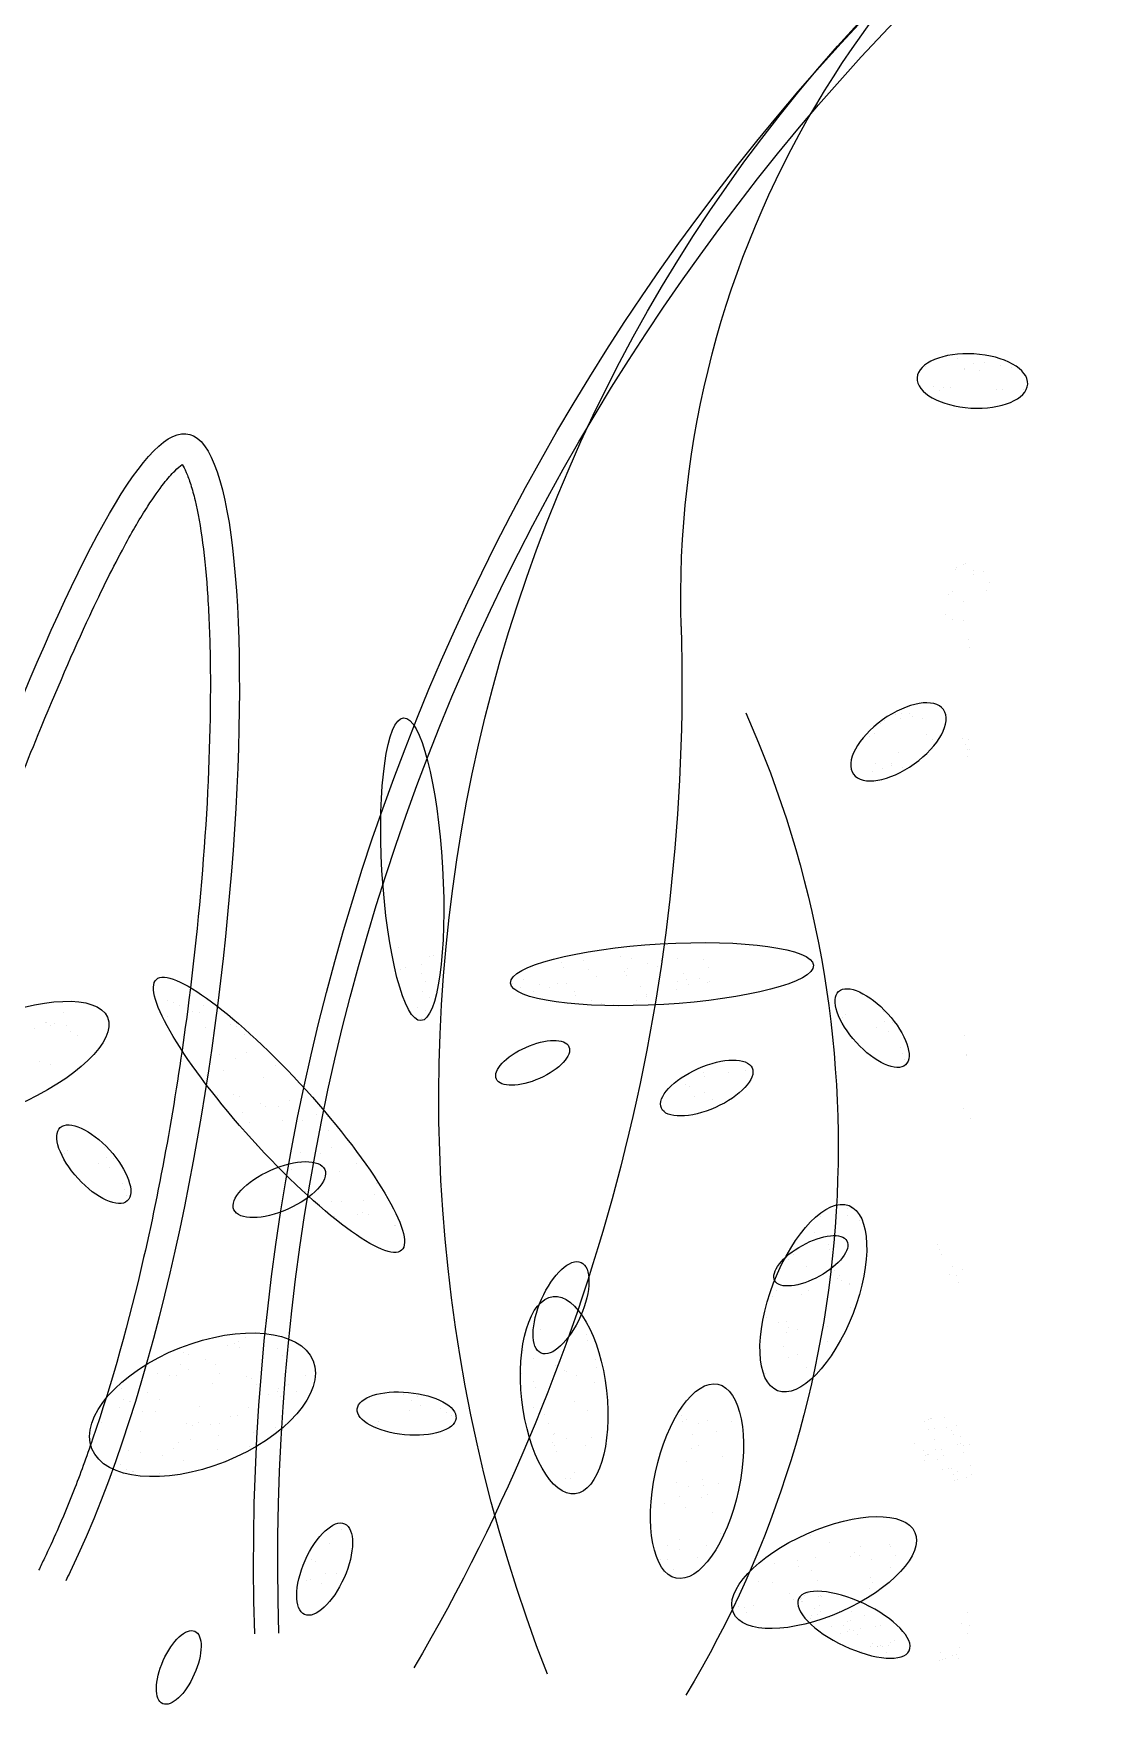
# Model space of a CAD drawing. Extents: x 185064 to 343242, y -369192 to -264966.
# Drawn here: x 204250 to 204928, y -351617 to -350555 of the extents above; entities that cross this region are included whole.
import ezdxf

# ---------------------------------------------------------------- set-up
doc = ezdxf.new("R2010")
doc.units = 0
doc.layers.add('WALL', color=9, linetype='Continuous')

# ---------------------------------------------------------------- blocks, each defined once
blk = doc.blocks.new('花6')
at = {"layer": 'WALL', "color": 8}
for p, q in [((-8.31, -61.44), (-8.31, -61.44)), ((-7.38, -61.28), (-7.38, -61.28)), ((-13.15, -62.26), (-13.15, -62.26)), ((-12.21, -62.1), (-12.21, -62.1)), ((-10.75, -61.85), (-10.75, -61.85)), ((-10.29, -62.51), (-10.29, -62.51)), ((-9.77, -61.89), (-9.77, -61.89)), ((-8.99, -62.35), (-8.99, -62.35)), ((-8.92, -62.48), (-8.92, -62.48)), ((-5.42, -62.15), (-5.42, -62.15)), ((-14.29, -64.26), (-14.29, -64.26)), ((-12.41, -64.26), (-12.41, -64.26)), ((-11.8, -64.21), (-11.8, -64.21)), ((-7.69, -64.03), (-7.69, -64.03)), ((-7.06, -64.06), (-7.06, -64.06)), ((-6.72, -64.35), (-6.72, -64.35)), ((-6.18, -64), (-6.18, -64)), ((-10.68, -80.65), (-10.68, -80.65)), ((-9.74, -80.5), (-9.74, -80.5)), ((-9.73, -80.85), (-9.73, -80.85)), ((-9.09, -79.88), (-9.09, -79.88)), ((-8.9, -79.98), (-8.9, -79.98)), ((-8.28, -80.25), (-8.28, -80.25)), ((-8.12, -80.44), (-8.12, -80.44)), ((-11.21, -81.63), (-11.21, -81.63)), ((-10.94, -82.3), (-10.94, -82.3)), ((-7.87, -82.43), (-7.87, -82.43)), ((-7.53, -82.72), (-7.53, -82.72)), ((-8.85, -83.35), (-8.85, -83.35)), ((-8.85, -85.05), (-8.85, -85.05)), ((-7.92, -84.89), (-7.92, -84.89)), ((-7.27, -84.45), (-7.27, -84.45)), ((-9.31, -86.76), (-9.31, -86.76)), ((-9.42, -87.47), (-9.42, -87.47)), ((-5.2, -93.84), (-5.2, -93.84)), ((-4.26, -93.68), (-4.26, -93.68)), ((-4.03, -93.38), (-4.03, -93.38)), ((-3.26, -93.42), (-3.26, -93.42)), ((-3.25, -93.84), (-3.25, -93.84)), ((-2.8, -93.43), (-2.8, -93.43)), ((-1.77, -93.98), (-1.77, -93.98)), ((-1.43, -94.27), (-1.43, -94.27)), ((-9.3, -95.73), (-9.3, -95.73)), ((-9.05, -96.16), (-9.05, -96.16)), ((-8.8, -95.59), (-8.8, -95.59)), ((-6.07, -95.7), (-6.07, -95.7)), ((-5.52, -95.29), (-5.52, -95.29)), ((-0.9, -95.15), (-0.9, -95.15)), ((-0.45, -95.48), (-0.45, -95.48)), ((0.2, -95.66), (0.2, -95.66)), ((-9.37, -96.62), (-9.37, -96.62)), ((-9.24, -96.65), (-9.24, -96.65)), ((-9.2, -97.23), (-9.2, -97.23)), ((-3.02, -96.9), (-3.02, -96.9)), ((-2.41, -97.85), (-2.41, -97.85)), ((-0.98, -97.83), (-0.98, -97.83)), ((-3.37, -98.23), (-3.37, -98.23)), ((-2.44, -98.07), (-2.44, -98.07)), ((-1.63, -98.31), (-1.63, -98.31)), ((-0.66, -98.62), (-0.66, -98.62)), ((14.5, -115.49), (14.5, -115.49)), ((16.87, -115.37), (16.87, -115.37)), ((18.31, -115.62), (18.31, -115.62)), ((19.55, -115.82), (19.55, -115.82)), ((20.97, -115.39), (20.97, -115.39)), ((21.95, -115.2), (21.95, -115.2)), ((25.3, -115.62), (25.3, -115.62)), ((27.23, -115.77), (27.23, -115.77)), ((38.78, -115.12), (38.78, -115.12)), ((39.09, -115.24), (39.09, -115.24)), ((41.89, -114.44), (41.89, -114.44)), ((14.01, -116.25), (14.01, -116.25)), ((14.85, -117.23), (14.85, -117.23)), ((16.03, -117.33), (16.03, -117.33)), ((16.27, -116.8), (16.27, -116.8)), ((18.64, -116.09), (18.64, -116.09)), ((21.3, -116.33), (21.3, -116.33)), ((21.45, -116.96), (21.45, -116.96)), ((21.63, -116.55), (21.63, -116.55)), ((24.16, -117), (24.16, -117)), ((24.8, -116.37), (24.8, -116.37)), ((27.06, -116.18), (27.06, -116.18)), ((30.67, -117.32), (30.67, -117.32)), ((39.88, -115.97), (39.88, -115.97)), ((39.88, -116.75), (39.88, -116.75)), ((41.33, -116.2), (41.33, -116.2)), ((41.74, -116.38), (41.74, -116.38)), ((13.94, -117.5), (13.94, -117.5)), ((14.1, -117.54), (14.1, -117.54)), ((15.85, -117.74), (15.85, -117.74)), ((16.81, -117.5), (16.81, -117.5)), ((16.96, -118.21), (16.96, -118.21)), ((19.63, -118.84), (19.63, -118.84)), ((19.67, -118.67), (19.67, -118.67)), ((20.16, -117.92), (20.16, -117.92)), ((25.97, -118.73), (25.97, -118.73)), ((26.09, -118.42), (26.09, -118.42)), ((26.83, -117.63), (26.83, -117.63)), ((27.61, -117.63), (27.61, -117.63)), ((28.34, -118.02), (28.34, -118.02)), ((29.25, -117.74), (29.25, -117.74)), ((29.82, -118.34), (29.82, -118.34)), ((30.96, -118.05), (30.96, -118.05)), ((31.7, -117.64), (31.7, -117.64)), ((39.49, -117.49), (39.49, -117.49)), ((39.77, -118.4), (39.77, -118.4)), ((-1.64, -120.21), (-1.64, -120.21)), ((20.49, -119.2), (20.49, -119.2)), ((22.62, -119.55), (22.62, -119.55)), ((23.64, -119.43), (23.64, -119.43)), ((24.55, -119.16), (24.55, -119.16)), ((39.17, -118.96), (39.17, -118.96)), ((39.47, -120.1), (39.47, -120.1)), ((40.19, -119.82), (40.19, -119.82)), ((59.45, -119.65), (59.45, -119.65)), ((59.77, -120.27), (59.77, -120.27)), ((60.44, -120.21), (60.44, -120.21)), ((61.63, -119.65), (61.63, -119.65)), ((62.17, -119.36), (62.17, -119.36)), ((62.67, -119.16), (62.67, -119.16)), ((72.05, -120.29), (72.05, -120.29)), ((-2.46, -121.18), (-2.46, -121.18)), ((-1.78, -121.04), (-1.78, -121.04)), ((-1.03, -121.58), (-1.03, -121.58)), ((1.74, -120.48), (1.74, -120.48)), ((2.02, -120.75), (2.02, -120.75)), ((39.87, -120.84), (39.87, -120.84)), ((56.51, -121.51), (56.51, -121.51)), ((57.02, -121.31), (57.02, -121.31)), ((59.31, -121.6), (59.31, -121.6)), ((62.68, -120.6), (62.68, -120.6)), ((71.76, -121.42), (71.76, -121.42)), ((72.83, -121.22), (72.83, -121.22)), ((73.18, -121.4), (73.18, -121.4)), ((73.6, -121.16), (73.6, -121.16)), ((73.69, -121.2), (73.69, -121.2)), ((74.6, -121.72), (74.6, -121.72)), ((-8.93, -122.32), (-8.93, -122.32)), ((-3.21, -123.43), (-3.21, -123.43)), ((-2.09, -122), (-2.09, -122)), ((55.74, -122.27), (55.74, -122.27)), ((70.79, -122.31), (70.79, -122.31)), ((71.43, -121.96), (71.43, -121.96)), ((-9.15, -124.03), (-9.15, -124.03)), ((-9.14, -124.12), (-9.14, -124.12)), ((-3.55, -124.48), (-3.55, -124.48)), ((-3.38, -123.97), (-3.38, -123.97)), ((55.6, -123.89), (55.6, -123.89)), ((56.6, -124.45), (56.6, -124.45)), ((57.99, -124.06), (57.99, -124.06)), ((74.21, -124.67), (74.21, -124.67)), ((10.71, -125.46), (10.71, -125.46)), ((12.3, -125.67), (12.3, -125.67)), ((14.37, -125.99), (14.37, -125.99)), ((14.46, -125.65), (14.46, -125.65)), ((52.97, -125.02), (52.97, -125.02)), ((54.07, -126.11), (54.07, -126.11)), ((57.64, -125.45), (57.64, -125.45)), ((59.2, -125.9), (59.2, -125.9)), ((73.24, -124.99), (73.24, -124.99)), ((14.45, -127.44), (14.45, -127.44)), ((15.28, -127.84), (15.28, -127.84)), ((15.8, -126.88), (15.8, -126.88)), ((16.1, -126.78), (16.1, -126.78)), ((50.58, -126.92), (50.58, -126.92)), ((56.23, -127.84), (56.23, -127.84)), ((56.74, -127.65), (56.74, -127.65)), ((58.19, -127.73), (58.19, -127.73)), ((-8.83, -128.87), (-8.83, -128.87)), ((13.66, -128.09), (13.66, -128.09)), ((49.32, -129.43), (49.32, -129.43)), ((51.76, -128.14), (51.76, -128.14)), ((52.75, -128.7), (52.75, -128.7)), ((53.84, -128.75), (53.84, -128.75)), ((54.34, -128.47), (54.34, -128.47)), ((55.96, -129.29), (55.96, -129.29)), ((-9.49, -129.76), (-9.49, -129.76)), ((48.18, -130.9), (48.18, -130.9)), ((48.26, -129.63), (48.26, -129.63)), ((48.91, -130.77), (48.91, -130.77)), ((50.58, -129.99), (50.58, -129.99)), ((51.09, -129.8), (51.09, -129.8)), ((52.39, -129.96), (52.39, -129.96)), ((55.35, -130.15), (55.35, -130.15)), ((47.91, -132.39), (47.91, -132.39)), ((54.55, -132.14), (54.55, -132.14)), ((68.32, -132.45), (68.32, -132.45)), ((45.68, -133.84), (45.68, -133.84)), ((48.91, -132.94), (48.91, -132.94)), ((50.7, -132.88), (50.7, -132.88)), ((50.72, -133.8), (50.72, -133.8)), ((67.5, -133.41), (67.5, -133.41)), ((68.18, -133.28), (68.18, -133.28)), ((68.93, -133.81), (68.93, -133.81)), ((71.7, -132.71), (71.7, -132.71)), ((71.98, -132.98), (71.98, -132.98)), ((47.23, -134.61), (47.23, -134.61)), ((51.51, -134.4), (51.51, -134.4)), ((67.87, -134.24), (67.87, -134.24)), ((43.86, -135.61), (43.86, -135.61)), ((44.07, -136.63), (44.07, -136.63)), ((50.3, -136.33), (50.3, -136.33)), ((66.4, -136.72), (66.4, -136.72)), ((66.58, -136.2), (66.58, -136.2)), ((66.75, -135.66), (66.75, -135.66)), ((1.22, -137.85), (1.22, -137.85)), ((1.6, -137.87), (1.6, -137.87)), ((44.65, -138.48), (44.65, -138.48)), ((45.06, -137.19), (45.06, -137.19)), ((45.16, -138.28), (45.16, -138.28)), ((45.56, -138.45), (45.56, -138.45)), ((47.06, -137.29), (47.06, -137.29)), ((47.9, -137.24), (47.9, -137.24)), ((49.04, -137.64), (49.04, -137.64)), ((0.52, -138.99), (0.52, -138.99)), ((1.58, -138.57), (1.58, -138.57)), ((4.03, -138.66), (4.03, -138.66)), ((42.19, -139.46), (42.19, -139.46)), ((42.25, -139.39), (42.25, -139.39)), ((47.66, -138.64), (47.66, -138.64)), ((-6.51, -141.17), (-6.51, -141.17)), ((3.23, -141.09), (3.23, -141.09)), ((4.57, -140.04), (4.57, -140.04)), ((-6.87, -142.02), (-6.87, -142.02)), ((-6.69, -141.58), (-6.69, -141.58)), ((3.15, -141.57), (3.15, -141.57)), ((6.42, -142.05), (6.42, -142.05)), ((6.87, -142.47), (6.87, -142.47)), ((-8.81, -143.39), (-8.81, -143.39)), ((-8.22, -143.89), (-8.22, -143.89)), ((-7.9, -143.12), (-7.9, -143.12)), ((-7.65, -143.82), (-7.65, -143.82)), ((2.13, -144.39), (2.13, -144.39)), ((2.3, -143.88), (2.3, -143.88)), ((2.45, -144.23), (2.45, -144.23)), ((2.72, -143.48), (2.72, -143.48)), ((5.22, -143.13), (5.22, -143.13)), ((-8.4, -144.56), (-8.4, -144.56)), ((1.39, -144.65), (1.39, -144.65)), ((1.41, -144.76), (1.41, -144.76)), ((5.07, -145.3), (5.07, -145.3)), ((5.7, -145.65), (5.7, -145.65)), ((6.21, -144.69), (6.21, -144.69)), ((7.97, -145.31), (7.97, -145.31)), ((8.34, -145.77), (8.34, -145.77)), ((1.33, -146.83), (1.33, -146.83)), ((26.13, -146.82), (26.13, -146.82)), ((3.34, -148.49), (3.34, -148.49)), ((6.08, -148.79), (6.08, -148.79)), ((6.87, -148.61), (6.87, -148.61)), ((7, -149.02), (7, -149.02)), ((7.04, -148.09), (7.04, -148.09)), ((7.74, -148.13), (7.74, -148.13)), ((8.8, -147.71), (8.8, -147.71)), ((25.92, -148.33), (25.92, -148.33)), ((29.19, -148.81), (29.19, -148.81)), ((3.32, -149.89), (3.32, -149.89)), ((3.84, -149.09), (3.84, -149.09)), ((7.34, -150.3), (7.34, -150.3)), ((24.89, -149.78), (24.89, -149.78)), ((25.06, -149.26), (25.06, -149.26)), ((52.77, -150.53), (52.77, -150.53)), ((55.68, -149.51), (55.68, -149.51)), ((56.19, -150.4), (56.19, -150.4)), ((56.34, -149.86), (56.34, -149.86)), ((56.68, -150.07), (56.68, -150.07)), ((57.26, -150.2), (57.26, -150.2)), ((6.07, -151.05), (6.07, -151.05)), ((6.82, -151.26), (6.82, -151.26)), ((24.19, -151.52), (24.19, -151.52)), ((27.34, -151.64), (27.34, -151.64)), ((27.85, -152.06), (27.85, -152.06)), ((29.76, -151.38), (29.76, -151.38)), ((30.72, -150.69), (30.72, -150.69)), ((52.35, -151.14), (52.35, -151.14)), ((58.36, -151.95), (58.36, -151.95)), ((59.28, -151.52), (59.28, -151.52)), ((60.76, -151.04), (60.76, -151.04)), ((61.27, -150.85), (61.27, -150.85)), ((61.51, -151.9), (61.51, -151.9)), ((5.26, -152.21), (5.26, -152.21)), ((8.92, -152.74), (8.92, -152.74)), ((24.08, -152.21), (24.08, -152.21)), ((24.28, -153.56), (24.28, -153.56)), ((25.93, -152.9), (25.93, -152.9)), ((26.82, -152.59), (26.82, -152.59)), ((26.99, -152.48), (26.99, -152.48)), ((29.8, -153.48), (29.8, -153.48)), ((30.88, -152.75), (30.88, -152.75)), ((50.28, -152.89), (50.28, -152.89)), ((55.11, -153.19), (55.11, -153.19)), ((55.62, -153), (55.62, -153)), ((58.03, -152.7), (58.03, -152.7)), ((60.84, -152.39), (60.84, -152.39)), ((61.83, -152.95), (61.83, -152.95)), ((62.48, -152.92), (62.48, -152.92)), ((63.55, -152.71), (63.55, -152.71)), ((23.16, -155), (23.16, -155)), ((29.63, -153.99), (29.63, -153.99)), ((40.18, -154.76), (40.18, -154.76)), ((41.44, -154.6), (41.44, -154.6)), ((51.09, -154.38), (51.09, -154.38)), ((51.84, -153.76), (51.84, -153.76)), ((52.55, -154.82), (52.55, -154.82)), ((52.71, -154.1), (52.71, -154.1)), ((52.83, -154.32), (52.83, -154.32)), ((53.62, -154.61), (53.62, -154.61)), ((54.66, -153.71), (54.66, -153.71)), ((58.63, -153.65), (58.63, -153.65)), ((63.41, -155.07), (63.41, -155.07)), ((64.44, -154.4), (64.44, -154.4)), ((66.64, -155.04), (66.64, -155.04)), ((66.78, -154.07), (66.78, -154.07)), ((16.52, -156.53), (16.52, -156.53)), ((24.97, -156.04), (24.97, -156.04)), ((26.11, -155.25), (26.11, -155.25)), ((28.82, -156.43), (28.82, -156.43)), ((29.77, -155.78), (29.77, -155.78)), ((37.15, -156.47), (37.15, -156.47)), ((37.62, -156.2), (37.62, -156.2)), ((38.12, -155.92), (38.12, -155.92)), ((39.9, -155.62), (39.9, -155.62)), ((40.78, -155.12), (40.78, -155.12)), ((40.97, -156.02), (40.97, -156.02)), ((55.44, -155.77), (55.44, -155.77)), ((56.35, -156.55), (56.35, -156.55)), ((59.84, -155.74), (59.84, -155.74)), ((63.73, -156.14), (63.73, -156.14)), ((64.92, -156.17), (64.92, -156.17)), ((65.99, -155.27), (65.99, -155.27)), ((66.13, -155.23), (66.13, -155.23)), ((66.99, -155.83), (66.99, -155.83)), ((-8.26, -157.37), (-8.26, -157.37)), ((-7.8, -157.9), (-7.8, -157.9)), ((-7.3, -157.59), (-7.3, -157.59)), ((-7.19, -156.73), (-7.19, -156.73)), ((-6.28, -157.67), (-6.28, -157.67)), ((-5.99, -156.8), (-5.99, -156.8)), ((-5.94, -156.77), (-5.94, -156.77)), ((-5.73, -157.75), (-5.73, -157.75)), ((-5.68, -156.86), (-5.68, -156.86)), ((-5.38, -157.07), (-5.38, -157.07)), ((12.01, -157.02), (12.01, -157.02)), ((13.31, -157.93), (13.31, -157.93)), ((14.12, -156.94), (14.12, -156.94)), ((14.96, -157.27), (14.96, -157.27)), ((16.02, -156.85), (16.02, -156.85)), ((16.35, -157.04), (16.35, -157.04)), ((28.46, -157.25), (28.46, -157.25)), ((43.76, -157.07), (43.76, -157.07)), ((43.79, -157.45), (43.79, -157.45)), ((52.99, -157.55), (52.99, -157.55)), ((54.99, -158.06), (54.99, -158.06)), ((56.99, -156.64), (56.99, -156.64)), ((57.99, -157.2), (57.99, -157.2)), ((58.84, -157.33), (58.84, -157.33)), ((59.9, -157.12), (59.9, -157.12)), ((60.48, -157.38), (60.48, -157.38)), ((60.99, -157.19), (60.99, -157.19)), ((65.1, -157.91), (65.1, -157.91)), ((68.59, -157.1), (68.59, -157.1)), ((-9.45, -159.08), (-9.45, -159.08)), ((-8.9, -159.17), (-8.9, -159.17)), ((-8.61, -159.02), (-8.61, -159.02)), ((-8.58, -158.37), (-8.58, -158.37)), ((-8.35, -159.11), (-8.35, -159.11)), ((-8, -158.21), (-8, -158.21)), ((-6.31, -159.56), (-6.31, -159.56)), ((-6.25, -158.66), (-6.25, -158.66)), ((-4.45, -159.01), (-4.45, -159.01)), ((14.99, -159.18), (14.99, -159.18)), ((15.5, -158.22), (15.5, -158.22)), ((15.55, -159.48), (15.55, -159.48)), ((24.54, -158.46), (24.54, -158.46)), ((25.15, -159.22), (25.15, -159.22)), ((26.8, -158.57), (26.8, -158.57)), ((27.86, -158.14), (27.86, -158.14)), ((27.9, -159.22), (27.9, -159.22)), ((27.95, -158.2), (27.95, -158.2)), ((28.04, -158.97), (28.04, -158.97)), ((55.34, -159.33), (55.34, -159.33)), ((58.08, -158.29), (58.08, -158.29)), ((58.16, -159.58), (58.16, -159.58)), ((60.59, -158.65), (60.59, -158.65)), ((61.73, -158.91), (61.73, -158.91)), ((62.15, -159.52), (62.15, -159.52)), ((-9.48, -160.97), (-9.48, -160.97)), ((-8.91, -159.88), (-8.91, -159.88)), ((-7.06, -160.15), (-7.06, -160.15)), ((-6.92, -159.59), (-6.92, -159.59)), ((-6.52, -160.47), (-6.52, -160.47)), ((-5.74, -160), (-5.74, -160)), ((-5.67, -160.01), (-5.67, -160.01)), ((-5.41, -160.1), (-5.41, -160.1)), ((-5.32, -160.6), (-5.32, -160.6)), ((-5.24, -159.69), (-5.24, -159.69)), ((12.77, -160.19), (12.77, -160.19)), ((16.04, -160.67), (16.04, -160.67)), ((27.73, -159.73), (27.73, -159.73)), ((61.28, -160.58), (61.28, -160.58)), ((63.14, -160.07), (63.14, -160.07)), ((65.12, -159.84), (65.12, -159.84)), ((66.19, -159.64), (66.19, -159.64)), ((66.91, -160.94), (66.91, -160.94)), ((-9.59, -161.85), (-9.59, -161.85)), ((-9.11, -162.05), (-9.11, -162.05)), ((-8.34, -162.27), (-8.34, -162.27)), ((-8.33, -161.57), (-8.33, -161.57)), ((-8.08, -162.35), (-8.08, -162.35)), ((-7.97, -161.81), (-7.97, -161.81)), ((-7.83, -161.27), (-7.83, -161.27)), ((-7.5, -161.27), (-7.5, -161.27)), ((-6.95, -161.35), (-6.95, -161.35)), ((14.63, -162.27), (14.63, -162.27)), ((16.89, -162.51), (16.89, -162.51)), ((26.09, -161.65), (26.09, -161.65)), ((26.47, -162.19), (26.47, -162.19)), ((26.92, -162.17), (26.92, -162.17)), ((63.43, -161.75), (63.43, -161.75)), ((65.74, -161.53), (65.74, -161.53)), ((65.85, -161.57), (65.85, -161.57)), ((66.36, -161.37), (66.36, -161.37)), ((13.13, -162.63), (13.13, -162.63)), ((14.18, -163.59), (14.18, -163.59)), ((14.46, -162.78), (14.46, -162.78)), ((14.7, -163.92), (14.7, -163.92)), ((15.83, -162.93), (15.83, -162.93)), ((16.63, -163.83), (16.63, -163.83)), ((13.65, -165.22), (13.65, -165.22)), ((16.11, -164.79), (16.11, -164.79)), ((17.97, -164.39), (17.97, -164.39)), ((12.96, -167.11), (12.96, -167.11)), ((19.2, -167), (19.2, -167)), ((47.06, -166.78), (47.06, -166.78)), ((-2.3, -168.32), (-2.3, -168.32)), ((-2.25, -168.11), (-2.25, -168.11)), ((0.38, -168.27), (0.38, -168.27)), ((3.21, -167.96), (3.21, -167.96)), ((4.86, -167.3), (4.86, -167.3)), ((14.26, -168.24), (14.26, -168.24)), ((16.62, -167.64), (16.62, -167.64)), ((16.7, -168.6), (16.7, -168.6)), ((17.76, -168.17), (17.76, -168.17)), ((48.09, -168.02), (48.09, -168.02)), ((-2.76, -169.06), (-2.76, -169.06)), ((-0.62, -169.48), (-0.62, -169.48)), ((0.44, -169.06), (0.44, -169.06)), ((0.97, -168.8), (0.97, -168.8)), ((1.3, -169.22), (1.3, -169.22)), ((4.46, -169.31), (4.46, -169.31)), ((5.92, -170.05), (5.92, -170.05)), ((6.09, -169.53), (6.09, -169.53)), ((8.12, -169.84), (8.12, -169.84)), ((15.04, -169.25), (15.04, -169.25)), ((17.75, -169.44), (17.75, -169.44)), ((18.39, -169.43), (18.39, -169.43)), ((49.4, -169.64), (49.4, -169.64)), ((49.7, -169.45), (49.7, -169.45)), ((-2.28, -170.14), (-2.28, -170.14)), ((-0.72, -171.57), (-0.72, -171.57)), ((-0.54, -171.05), (-0.54, -171.05)), ((4.28, -171.38), (4.28, -171.38)), ((4.8, -170.42), (4.8, -170.42)), ((8.34, -171.53), (8.34, -171.53)), ((9.56, -171.44), (9.56, -171.44)), ((17.24, -170.4), (17.24, -170.4)), ((47.46, -170.71), (47.46, -170.71)), ((48.49, -170.76), (48.49, -170.76)), ((48.84, -171.62), (48.84, -171.62)), ((49.86, -171.26), (49.86, -171.26)), ((50.16, -171.39), (50.16, -171.39)), ((-0.38, -172.05), (-0.38, -172.05)), ((2.89, -172.53), (2.89, -172.53)), ((3.93, -172.83), (3.93, -172.83)), ((3.95, -172.71), (3.95, -172.71)), ((4.21, -172.8), (4.21, -172.8)), ((5.12, -172.48), (5.12, -172.48)), ((5.41, -172.69), (5.41, -172.69)), ((5.73, -172.96), (5.73, -172.96)), ((5.8, -173.07), (5.8, -173.07)), ((6.39, -173.03), (6.39, -173.03)), ((6.79, -172.54), (6.79, -172.54)), ((-9.2, -174.26), (-9.2, -174.26)), ((-0.35, -173.71), (-0.35, -173.71)), ((0.03, -174.54), (0.03, -174.54)), ((1.22, -174.15), (1.22, -174.15)), ((2.24, -174.1), (2.24, -174.1)), ((3.02, -174.5), (3.02, -174.5)), ((4, -174.17), (4, -174.17)), ((4.07, -173.62), (4.07, -173.62)), ((4.23, -174.4), (4.23, -174.4)), ((4.5, -173.87), (4.5, -173.87)), ((4.78, -174.49), (4.78, -174.49)), ((5.64, -173.28), (5.64, -173.28)), ((5.68, -173.28), (5.68, -173.28)), ((10.05, -173.57), (10.05, -173.57)), ((10.66, -174.26), (10.66, -174.26)), ((10.83, -173.74), (10.83, -173.74)), ((11.32, -173.69), (11.32, -173.69)), ((-9.44, -175.44), (-9.44, -175.44)), ((-9.23, -176.15), (-9.23, -176.15)), ((-8.65, -175.18), (-8.65, -175.18)), ((-1.43, -175.37), (-1.43, -175.37)), ((-0.93, -175.51), (-0.93, -175.51)), ((0.41, -175.64), (0.41, -175.64)), ((1.05, -175.82), (1.05, -175.82)), ((1.28, -174.96), (1.28, -174.96)), ((1.41, -175.75), (1.41, -175.75)), ((1.54, -175.05), (1.54, -175.05)), ((1.6, -175.9), (1.6, -175.9)), ((1.91, -175.44), (1.91, -175.44)), ((2.15, -176.09), (2.15, -176.09)), ((2.97, -175.53), (2.97, -175.53)), ((3.22, -174.65), (3.22, -174.65)), ((4.86, -174.77), (4.86, -174.77)), ((-8.5, -177.38), (-8.5, -177.38)), ((-2.64, -176.79), (-2.64, -176.79)), ((-2.3, -176.96), (-2.3, -176.96)), ((-2.12, -177.23), (-2.12, -177.23)), ((-1.57, -177.31), (-1.57, -177.31)), ((-1.39, -177.21), (-1.39, -177.21)), ((-1.17, -177.33), (-1.17, -177.33)), ((-1.13, -177.3), (-1.13, -177.3)), ((-0.67, -177.02), (-0.67, -177.02)), ((-0.5, -177.3), (-0.5, -177.3)), ((0.63, -176.23), (0.63, -176.23)), ((-8.4, -178.38), (-8.4, -178.38)), ((-8.25, -178.05), (-8.25, -178.05)), ((-7.9, -178.07), (-7.9, -178.07)), ((-7.28, -178.34), (-7.28, -178.34)), ((-7, -178.47), (-7, -178.47)), ((-6.76, -177.83), (-6.76, -177.83)), ((-6.73, -178.56), (-6.73, -178.56)), ((-1.95, -177.8), (-1.95, -177.8)), ((0.3, -177.78), (0.3, -177.78))]:
    blk.add_line(p, q, dxfattribs=at)
for centre, radius, start, end in [((104.19, 269.91), 286.51, 209.1916, 288.4458), ((104.19, 269.91), 290.86, 209.1916, 288.4458), ((104.19, 269.91), 288.25, 209.1916, 288.4458), ((-147.85, -169.6), 202.8, 358.1481, 103.0194), ((-147.85, -169.6), 200.63, 358.1481, 103.2165), ((-70.66, -83.07), 87.21, 358.3656, 191.7199), ((-104.41, -127.93), 142.7, 338.6961, 46.9697), ((191.56, -90.55), 175.12, 178.3656, 210.4206), ((98.19, -132.33), 95.79, 155.9675, 211.0061)]:
    blk.add_arc(centre, radius, start, end, dxfattribs=at)
for centre, major_axis, ratio in [((-9.67, -63.47), (-4.97, -0.29), 0.489709), ((-3.02, -95.93), (4.05, -2.9), 0.489709), ((0.98, -175.33), (4.97, 2.34), 0.38159)]:
    blk.add_ellipse(centre, major_axis=major_axis, ratio=ratio, dxfattribs=at)
at = {"layer": 'WALL', "color": 8, "extrusion": (0, 0, -1)}
for centre, major_axis, ratio in [((40.68, -107.38), (-0.78, -13.62), 0.200035), ((18.23, -116.82), (13.62, -0.8), 0.200035), ((52.66, -129.47), (-11.02, -12.18), 0.200035), ((-0.65, -121.67), (3.01, 3.3), 0.42873), ((77.94, -124.89), (9.86, -4.19), 0.38159), ((29.86, -124.8), (-3.26, 1.45), 0.42873), ((14.21, -127.06), (-4.08, 1.81), 0.42873), ((69.31, -133.91), (3.01, 3.3), 0.42873), ((52.63, -136.2), (-4.08, 1.81), 0.42873), ((4.63, -145.96), (-3.21, 8.32), 0.42873), ((4.85, -142.6), (3.24, -1.79), 0.42873), ((27.31, -146.82), (-1.8, 4.08), 0.42873), ((27.03, -154.68), (0.99, 8.87), 0.42873), ((59.54, -155.55), (9.94, -3.95), 0.514982), ((15.09, -162.42), (-1.88, 8.72), 0.42873), ((41.19, -156.34), (4.44, 0.42), 0.42873), ((3.66, -170.64), (-8.16, 3.62), 0.42873), ((48.56, -170.33), (-1.8, 4.08), 0.42873), ((61.67, -179.17), (-1.44, 3.26), 0.42873)]:
    blk.add_ellipse(centre, major_axis=major_axis, ratio=ratio, dxfattribs=at)
at = {"layer": 'WALL', "color": 8}
for points, knots in [([(99.7, -157.23), (83.33, -110.28), (49.68, -13.73), (55.82, -138.62), (71.7, -171.11), (71.83, -171.38)], [0, 0, 0, 0, 223.251607, 459.141302, 461.114298, 461.114298, 461.114298, 461.114298]), ([(61.36, -70.99), (61.26, -71.15), (61.13, -71.39), (60.86, -72), (60.73, -72.37), (60.46, -73.21), (60.33, -73.69), (59.95, -75.3), (59.72, -76.58), (59.34, -79.49), (59.18, -81.12), (58.96, -84.65), (58.88, -86.55), (58.78, -93.03), (58.91, -98.05), (59.59, -108.75), (60.14, -114.43), (61.86, -127.57), (63.17, -135.1), (66.14, -148.03), (67.67, -153.56), (69.97, -160.25), (70.53, -161.8), (71.6, -164.53), (72.1, -165.72), (72.98, -167.72), (73.36, -168.55), (73.92, -169.71), (74.09, -170.07), (74.27, -170.42)], [232.853356, 232.853356, 232.853356, 232.853356, 239.961932, 239.961932, 247.070508, 247.070508, 254.179085, 254.179085, 268.708928, 268.708928, 283.238772, 283.238772, 297.768615, 297.768615, 329.719359, 329.719359, 361.670103, 361.670103, 402.345823, 402.345823, 434.575456, 434.575456, 444.659928, 444.659928, 452.887732, 452.887732, 458.930567, 458.930567, 461.6235, 461.6235, 461.6235, 461.6235]), ([(97.23, -158.09), (95.45, -152.99), (93.68, -147.88), (88.38, -132.79), (84.9, -123), (79.05, -107.22), (76.61, -100.89), (72.69, -91.34), (71.14, -87.75), (68.59, -82.26), (67.54, -80.16), (65.82, -76.97), (65.12, -75.76), (63.94, -73.94), (63.46, -73.25), (62.66, -72.23), (62.33, -71.86), (61.77, -71.31), (61.54, -71.11), (61.36, -70.99)], [0, 0, 0, 0, 24.265419, 24.265419, 72.796257, 72.796257, 109.57827, 109.57827, 135.288099, 135.288099, 154.417286, 154.417286, 168.768723, 168.768723, 179.870691, 179.870691, 188.704106, 188.704106, 196.827365, 196.827365, 196.827365, 196.827365])]:
    blk.add_open_spline(points, degree=3, knots=knots, dxfattribs=at)

msp = doc.modelspace()

# ---------------------------------------------------------------- block references
at = {"color": 7, "xscale": -7.054387199913617, "yscale": 7.054387199913617, "zscale": 7.054387199999997}
msp.add_blockref('花6', (204776.9, -350328), dxfattribs=at)

doc.saveas('drawing.dxf')
